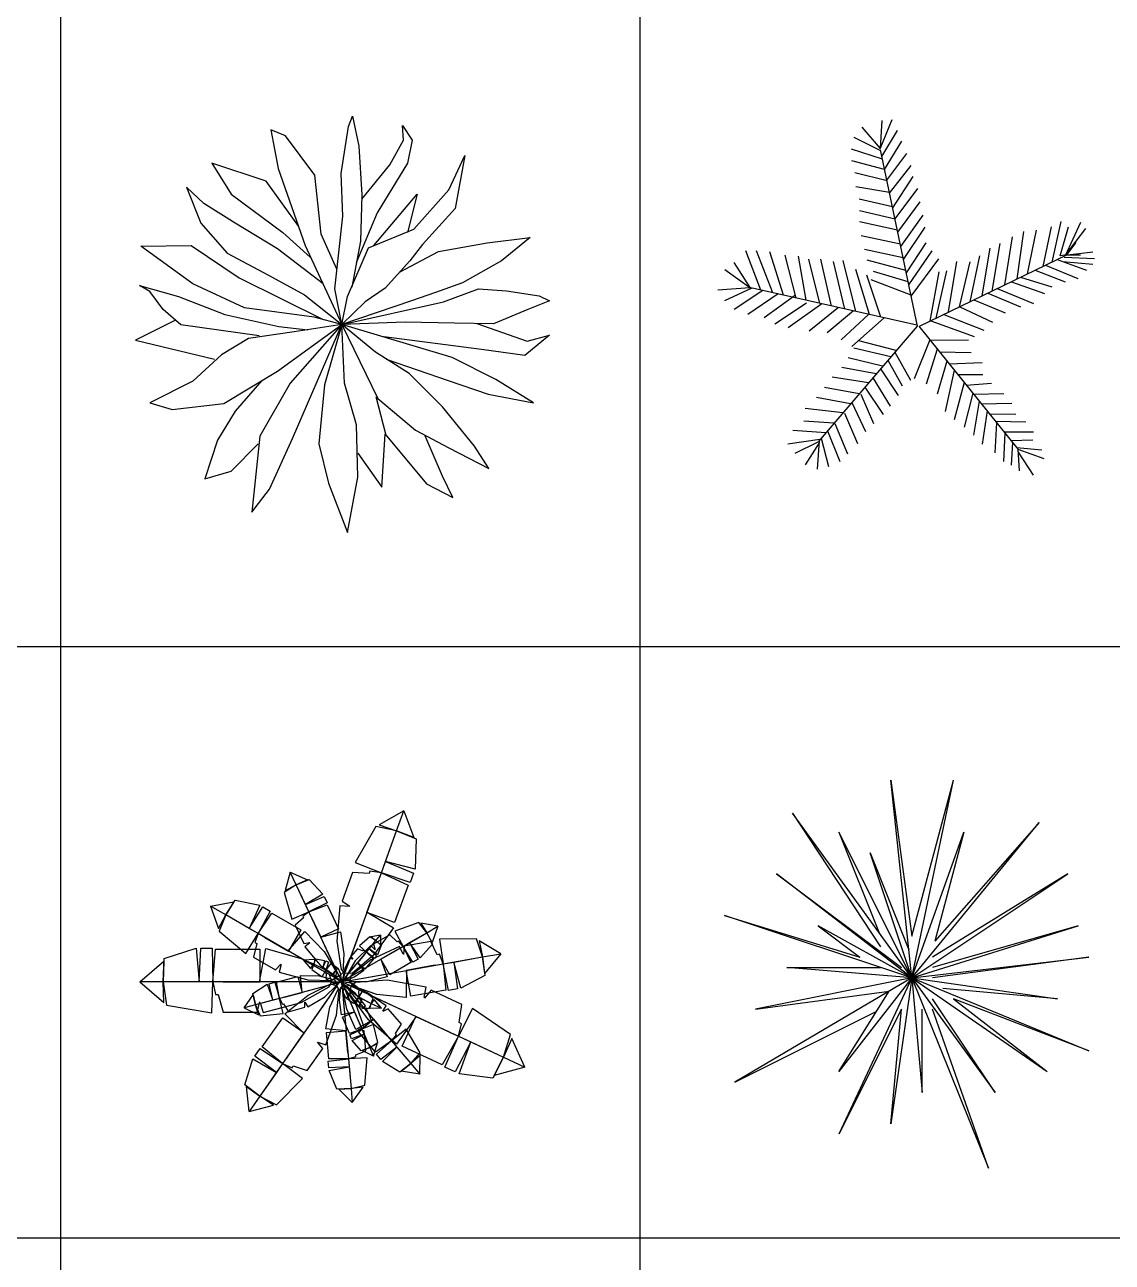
# Model space of a CAD drawing. Header units: millimetres. Extents: x -4017 to 59953, y -688 to 66564.
# Drawn here: x 5757 to 9729, y 21034 to 25553 of the extents above; entities that cross this region are included whole.
import ezdxf

# ---------------------------------------------------------------- set-up
doc = ezdxf.new("R2010")
doc.units = ezdxf.units.MM
doc.layers.add('www.cad-blocks.net', color=7, linetype='Continuous')

# ---------------------------------------------------------------- blocks, each defined once
blk = doc.blocks.new('A$C516926BB')
for p, q in [((8.3458, 38.5194), (8.3458, 0)), ((10.4622, 38.5194), (10.4622, 0)), ((0, 13.9072), (62.4121, 13.9072)), ((0, 11.7477), (60.3118, 11.7477))]:
    blk.add_line(p, q)
blk = doc.blocks.new('A$C56312F55')
at = {"linetype": 'Continuous'}
for p, q in [((0.7781, 1.4832), (0.7927, 1.5206)), ((0.7927, 1.5206), (0.816, 1.4114)), ((0.5479, 1.4488), (0.4954, 1.4706)), ((0.4954, 1.4706), (0.5216, 1.3302)), ((0.6557, 1.3051), (0.5479, 1.4488)), ((0.7519, 1.3114), (0.7781, 1.4832)), ((0.9792, 1.4332), (0.9763, 1.4862)), ((0.9763, 1.4862), (1.0112, 1.4332)), ((0.816, 1.4114), (0.8276, 1.2333)), ((0.9296, 1.3426), (0.9792, 1.4332)), ((1.0112, 1.4332), (0.9938, 1.3489)), ((1.1453, 1.252), (1.2036, 1.377)), ((1.2036, 1.377), (1.1686, 1.1834)), ((0.4779, 1.2833), (0.2798, 1.3489)), ((0.2798, 1.3489), (0.3497, 1.2365)), ((0.5216, 1.3302), (0.6207, 1.0491)), ((0.7577, 1.1553), (0.7519, 1.3114)), ((0.8271, 1.2179), (0.9296, 1.3426)), ((0.9938, 1.3489), (0.883, 1.1678)), ((0.5966, 1.1175), (0.4779, 1.2833)), ((0.679, 1.0897), (0.6557, 1.3051)), ((0.2506, 1.2021), (0.1865, 1.2614)), ((0.1865, 1.2614), (0.239, 1.1303)), ((0.3497, 1.2365), (0.5391, 1.096)), ((0.8276, 1.2333), (0.8218, 1.0647)), ((0.8714, 1.0491), (1.0287, 1.2365)), ((1.0287, 1.2365), (0.9938, 1.096)), ((1.0171, 1.1084), (1.1453, 1.252)), ((0.3643, 1.1303), (0.2506, 1.2021)), ((1.1686, 1.1834), (1.0491, 1.0522)), ((0.239, 1.1303), (0.3351, 1.021)), ((0.5187, 1.0366), (0.3643, 1.1303)), ((0.7286, 0.8899), (0.7577, 1.1553)), ((0.883, 1.1678), (0.8061, 0.9847)), ((0.5391, 1.096), (0.6382, 1.0054)), ((0.7364, 0.9616), (0.679, 1.0897)), ((0.851, 1.0398), (1.0171, 1.1084)), ((0.0204, 1.046), (0.204, 1.0491)), ((0.2098, 0.9086), (0.0204, 1.046)), ((0.204, 1.0491), (0.3788, 0.9305)), ((0.6207, 1.0491), (0.7545, 0.7603)), ((0.7752, 0.8618), (0.851, 1.0398)), ((0.8218, 1.0647), (0.7901, 0.8967)), ((1.0491, 1.0522), (1.0025, 0.9929)), ((1.1074, 1.0272), (1.2852, 1.0585)), ((1.2852, 1.0585), (1.4426, 1.0772)), ((1.4426, 1.0772), (1.3376, 0.9929)), ((0.3351, 1.021), (0.4867, 0.9398)), ((0.6861, 0.908), (0.5187, 1.0366)), ((0.9648, 0.9512), (1.1074, 1.0272)), ((1.0025, 0.9929), (0.9122, 0.893)), ((1.3376, 0.9929), (1.1948, 0.9117)), ((0.3992, 0.8212), (0.2098, 0.9086)), ((0.3788, 0.9305), (0.6861, 0.7781)), ((0.4867, 0.9398), (0.6178, 0.868)), ((1.1948, 0.9117), (1.0958, 0.8774)), ((0.0146, 0.9023), (0.1574, 0.8618)), ((0.0524, 0.8805), (0.0146, 0.9023)), ((0.102, 0.8149), (0.0524, 0.8805)), ((0.1574, 0.8618), (0.3264, 0.7962)), ((0.6178, 0.868), (0.7545, 0.7603)), ((0.7545, 0.7603), (0.7286, 0.8899)), ((0.7545, 0.7603), (0.7752, 0.8618)), ((0.9122, 0.893), (0.8393, 0.8431)), ((1.0958, 0.8774), (1.0083, 0.8461)), ((1.1249, 0.8431), (1.2531, 0.8899)), ((1.2531, 0.8899), (1.3551, 0.8836)), ((1.3551, 0.8836), (1.4746, 0.8649)), ((1.4746, 0.8649), (1.5125, 0.8461)), ((0.1661, 0.7587), (0.102, 0.8149)), ((0.6528, 0.7868), (0.3992, 0.8212)), ((1.0083, 0.8461), (0.7545, 0.7603)), ((0.7545, 0.7603), (1.1249, 0.8431)), ((0.8393, 0.8431), (0.7545, 0.7603)), ((1.4338, 0.8149), (1.3085, 0.7619)), ((1.5125, 0.8461), (1.4338, 0.8149)), ((0.1468, 0.7756), (0, 0.7025)), ((0.3264, 0.7962), (0.5246, 0.7525)), ((0.7545, 0.7603), (0.6528, 0.7868)), ((0.4517, 0.7181), (0.1661, 0.7587)), ((0.5799, 0.7338), (0.4138, 0.7088)), ((0.5187, 0.5901), (0.7545, 0.7603)), ((0.5246, 0.7525), (0.6302, 0.7406)), ((0.7545, 0.7603), (0.5654, 0.5464)), ((0.5741, 0.3434), (0.7545, 0.7603)), ((0.7545, 0.7603), (0.5799, 0.7338)), ((0.7545, 0.7603), (0.6907, 0.5401)), ((0.985, 0.7681), (0.7545, 0.7603)), ((0.7545, 0.7603), (0.8859, 0.4902)), ((0.8772, 0.6588), (0.7545, 0.7603)), ((1.157, 0.6401), (0.7545, 0.7603)), ((0.7635, 0.5464), (0.7545, 0.7603)), ((1.1657, 0.7649), (0.985, 0.7681)), ((1.3085, 0.7619), (1.1657, 0.7649)), ((1.2474, 0.7632), (1.4309, 0.6994)), ((0, 0.7025), (0.2885, 0.6338)), ((0.4138, 0.7088), (0.3147, 0.6494)), ((1.2648, 0.6682), (0.9075, 0.7146)), ((1.5125, 0.7212), (1.4222, 0.6463)), ((1.4309, 0.6994), (1.5125, 0.7212)), ((0.3147, 0.6494), (0.2098, 0.5527)), ((0.9996, 0.5808), (0.8772, 0.6588)), ((0.9163, 0.6339), (1.1424, 0.5558)), ((1.3172, 0.5589), (1.157, 0.6401)), ((1.4222, 0.6463), (1.2648, 0.6682)), ((0.3235, 0.4715), (0.5187, 0.5901)), ((0.2098, 0.5527), (0.0524, 0.4746)), ((0.4617, 0.5555), (0.3643, 0.4434)), ((0.5654, 0.5464), (0.4546, 0.3528)), ((0.8072, 0.3934), (0.7635, 0.5464)), ((1.122, 0.4589), (0.9996, 0.5808)), ((1.1424, 0.5558), (1.2881, 0.5058)), ((1.4542, 0.4746), (1.3172, 0.5589)), ((0.6907, 0.5401), (0.6703, 0.3247)), ((1.2881, 0.5058), (1.4542, 0.4746)), ((0.0524, 0.4746), (0.134, 0.4496)), ((0.134, 0.4496), (0.3235, 0.4715)), ((0.9151, 0.359), (0.8801, 0.4964)), ((0.8859, 0.4902), (1.0229, 0.3747)), ((1.2386, 0.3153), (1.122, 0.4589)), ((0.3643, 0.4434), (0.3002, 0.3372)), ((0.8131, 0.203), (0.8072, 0.3934)), ((1.0229, 0.3747), (1.1453, 0.3091)), ((0.3002, 0.3372), (0.2535, 0.1967)), ((0.3497, 0.2248), (0.4488, 0.3247)), ((0.4546, 0.3528), (0.4255, 0.0749)), ((0.4896, 0.1592), (0.5741, 0.3434)), ((0.6703, 0.3247), (0.7052, 0.1811)), ((0.9005, 0.1655), (0.9122, 0.359)), ((0.9122, 0.359), (1.0637, 0.1779)), ((1.122, 0.206), (1.0579, 0.356)), ((0.8131, 0.2904), (0.9005, 0.1655)), ((1.1453, 0.3091), (1.291, 0.2341)), ((1.291, 0.2341), (1.2386, 0.3153)), ((0.2535, 0.1967), (0.3497, 0.2248)), ((0.7052, 0.1811), (0.7752, 0)), ((0.7752, 0), (0.8131, 0.203)), ((1.1599, 0.128), (1.122, 0.206)), ((0.4255, 0.0749), (0.4896, 0.1592)), ((1.0637, 0.1779), (1.1599, 0.128))]:
    blk.add_line(p, q, dxfattribs=at)
blk = doc.blocks.new('A$C5A6D40E5')
for p, q in [((0.5933, 1.1928), (0.5263, 1.2711)), ((0.5927, 1.1912), (0.6363, 1.2994)), ((0.5937, 1.1938), (0.5991, 1.2947)), ((0.5942, 1.1843), (0.497, 1.2335)), ((0.5986, 1.1632), (0.6557, 1.2586)), ((0.6086, 1.1157), (0.6713, 1.2202)), ((0.6006, 1.1539), (0.4876, 1.1909)), ((0.729, 0.5446), (0.5934, 1.188)), ((0.6167, 1.0775), (0.6898, 1.1753)), ((0.6085, 1.1165), (0.4891, 1.1478)), ((0.6268, 1.0293), (0.706, 1.1303)), ((0.6174, 1.0743), (0.4999, 1.104)), ((0.638, 0.9766), (0.7128, 1.091)), ((0.6261, 1.0326), (0.503, 1.0534)), ((0.6466, 0.9357), (0.7302, 1.0466)), ((0.6372, 0.9802), (0.5155, 1.0079)), ((0.6568, 0.8872), (0.7384, 0.9987)), ((0.6466, 0.9354), (0.5163, 0.9659)), ((0.6678, 0.8352), (0.7489, 0.9494)), ((0.6551, 0.8953), (0.5172, 0.9248)), ((0.6778, 0.7876), (0.7563, 0.9062)), ((1.1876, 0.7624), (1.2175, 0.9065)), ((1.2208, 0.7784), (1.2533, 0.9263)), ((1.2496, 0.8007), (1.2806, 0.9068)), ((1.2692, 0.8019), (1.3247, 0.9234)), ((0.666, 0.8438), (0.5223, 0.8737)), ((1.0481, 0.695), (1.0751, 0.871)), ((1.0925, 0.7165), (1.1171, 0.8899)), ((1.1306, 0.7348), (1.1629, 0.8944)), ((1.2724, 0.8087), (1.344, 0.9009)), ((0.1567, 0.6759), (0.1018, 0.8193)), ((0.2006, 0.666), (0.1407, 0.8187)), ((0.2395, 0.6572), (0.1888, 0.8157)), ((0.6764, 0.794), (0.5348, 0.8237)), ((0.6882, 0.7385), (0.7606, 0.8483)), ((0.6972, 0.6953), (0.7828, 0.8196)), ((0.9649, 0.6547), (0.9935, 0.829)), ((1.0017, 0.6726), (1.0307, 0.8459)), ((1.2741, 0.8042), (1.3085, 0.8497)), ((1.2761, 0.8042), (1.3685, 0.8157)), ((0.1174, 0.6848), (0.0591, 0.7764)), ((0.2853, 0.6469), (0.2448, 0.8039)), ((0.3217, 0.6387), (0.2937, 0.7995)), ((0.3724, 0.6272), (0.3312, 0.7885)), ((0.4142, 0.6178), (0.3759, 0.7885)), ((0.4635, 0.6067), (0.4214, 0.7808)), ((0.5035, 0.5976), (0.4569, 0.7841)), ((0.6863, 0.7471), (0.5448, 0.7847)), ((0.706, 0.6539), (0.8064, 0.7897)), ((0.7364, 0.5443), (1.2741, 0.8042)), ((0.8413, 0.5969), (0.8729, 0.78)), ((0.8816, 0.6145), (0.9215, 0.7791)), ((0.921, 0.6335), (0.9562, 0.8009)), ((1.2392, 0.7874), (1.3455, 0.7483)), ((1.2741, 0.8042), (1.2496, 0.8007)), ((1.2593, 0.78), (1.3688, 0.7702)), ((1.2644, 0.7965), (1.375, 0.7909)), ((1.2741, 0.8042), (1.3244, 0.8042)), ((0.1199, 0.682), (0.025, 0.7498)), ((0.553, 0.5865), (0.5038, 0.7516)), ((0.5943, 0.5772), (0.5431, 0.7303)), ((0.6949, 0.7064), (0.5681, 0.7442)), ((0.7744, 0.5627), (0.8081, 0.7421)), ((0.7965, 0.5734), (0.8356, 0.7457)), ((1.1585, 0.7483), (1.2676, 0.7066)), ((1.1962, 0.7666), (1.3145, 0.7179)), ((0.1164, 0.6845), (0, 0.6759)), ((0.123, 0.6835), (0.0236, 0.6363)), ((0.7268, 0.5473), (0.12, 0.6842)), ((0.7053, 0.6572), (0.5596, 0.7128)), ((1.0198, 0.6813), (1.1521, 0.6274)), ((1.0719, 0.7065), (1.1922, 0.6638)), ((1.1052, 0.7226), (1.2192, 0.688)), ((0.1633, 0.6744), (0.0594, 0.6046)), ((0.2196, 0.6617), (0.1092, 0.5866)), ((0.2827, 0.657), (0.1683, 0.5748)), ((0.934, 0.6398), (1.0489, 0.5928)), ((0.9851, 0.6645), (1.1046, 0.6144)), ((0.3234, 0.6287), (0.2081, 0.5517)), ((0.3793, 0.6257), (0.2562, 0.5381)), ((0.4397, 0.612), (0.3332, 0.5254)), ((0.4945, 0.5997), (0.3992, 0.5195)), ((0.8827, 0.615), (1.0026, 0.5588)), ((0.727, 0.5446), (0.3659, 0.1224)), ((0.5498, 0.5872), (0.4495, 0.4938)), ((0.6071, 0.5743), (0.4885, 0.4704)), ((0.7333, 0.5443), (1.0961, 0.0937)), ((0.7776, 0.5642), (0.936, 0.5068)), ((0.8243, 0.5868), (0.9704, 0.5292)), ((0.6311, 0.4325), (0.4956, 0.4633)), ((0.6505, 0.4551), (0.5141, 0.4911)), ((0.7735, 0.4944), (0.7168, 0.3515)), ((0.8009, 0.4603), (0.76, 0.332)), ((0.775, 0.4925), (0.915, 0.4943)), ((0.6014, 0.3977), (0.4757, 0.4284)), ((0.6203, 0.4198), (0.6724, 0.3258)), ((0.6454, 0.4491), (0.7029, 0.3471)), ((0.8361, 0.4166), (0.801, 0.2963)), ((0.809, 0.4503), (0.9244, 0.4476)), ((0.8444, 0.4063), (0.9653, 0.4116)), ((0.578, 0.3703), (0.4527, 0.3932)), ((0.5929, 0.3878), (0.6582, 0.2912)), ((0.8626, 0.3837), (0.8302, 0.233)), ((0.876, 0.3671), (0.967, 0.3672)), ((0.5153, 0.2971), (0.3887, 0.3205)), ((0.5496, 0.3371), (0.4174, 0.358)), ((0.5361, 0.3214), (0.6034, 0.2217)), ((0.5654, 0.3557), (0.6284, 0.2522)), ((0.8991, 0.3383), (0.8629, 0.2016)), ((0.9065, 0.3292), (0.9986, 0.3362)), ((0.4836, 0.26), (0.3594, 0.2832)), ((0.5216, 0.2959), (0.5681, 0.1883)), ((0.9308, 0.299), (0.8991, 0.1756)), ((0.9334, 0.2958), (1.0444, 0.2977)), ((0.4555, 0.2271), (0.3185, 0.2439)), ((0.4622, 0.2263), (0.509, 0.1156)), ((0.4887, 0.266), (0.5382, 0.1597)), ((0.954, 0.2703), (0.9335, 0.1464)), ((0.9616, 0.2607), (1.0734, 0.2631)), ((0.9825, 0.2348), (0.9653, 0.1138)), ((0.4233, 0.1895), (0.3136, 0.1972)), ((0.4268, 0.1893), (0.4726, 0.0781)), ((0.9914, 0.2238), (1.0873, 0.2229)), ((1.0174, 0.1914), (1.0105, 0.0819)), ((1.0126, 0.1975), (1.124, 0.1943)), ((0.3934, 0.1546), (0.2735, 0.1626)), ((0.3997, 0.1619), (0.4455, 0.0497)), ((1.0481, 0.1533), (1.0429, 0.05)), ((1.0445, 0.1578), (1.1521, 0.1582)), ((0.3724, 0.1299), (0.2556, 0.1138)), ((0.3648, 0.121), (0.2812, 0.0792)), ((0.369, 0.1185), (0.3179, 0.0375)), ((0.3695, 0.1265), (0.3628, 0.0225)), ((0.3765, 0.1348), (0.4032, 0.0319)), ((1.0698, 0.1264), (1.1498, 0.1289)), ((1.0758, 0.1189), (1.0708, 0.0361)), ((1.0903, 0.101), (1.1831, 0.0925)), ((1.0947, 0.0954), (1.1902, 0.0612)), ((1.0952, 0.0948), (1.1001, 0.0154)), ((1.0959, 0.0843), (1.1515, 0))]:
    blk.add_line(p, q)
blk = doc.blocks.new('A$C02403814')
for p, q in [((0.7492, 0.5056, -0.3197), (0.7377, 0.4739, -0.3197)), ((0.7001, 0.4739, -0.4715), (0.7377, 0.4739, -0.4715)), ((0.7133, 0.488, -0.3969), (0.7377, 0.4739, -0.3969)), ((0.7133, 0.488, -0.0921), (0.7377, 0.4739, -0.0921)), ((0.7195, 0.469, 0.0205), (0.7377, 0.4739, 0.0205)), ((0.7205, 0.4588, -0.2419), (0.7377, 0.4834, -0.2419)), ((0.7281, 0.4943, -0.0074), (0.7377, 0.4739, -0.0074)), ((0.7555, 0.4842, -0.0458), (0.7377, 0.4739, -0.0458)), ((0.7449, 0.4825, 0.0573), (0.7377, 0.4739, 0.0573)), ((0.7672, 0.4791, -0.1394), (0.7377, 0.4739, -0.1394)), ((0.7717, 0.458, -0.3953), (0.7377, 0.4739, -0.3953)), ((0.7522, 0.4567, -0.3217), (0.7377, 0.4739, -0.3217)), ((0.7436, 0.4601, -0.1706), (0.7377, 0.4739, -0.1706)), ((0.7396, 0.4515, -0.0455), (0.7377, 0.4739, -0.0455))]:
    blk.add_line(p, q)
at = {"extrusion": (0.721942, -0.193444, 0.664364)}
blk.add_line((0.7335, 0.4771, 0.0633), (0.7389, 0.4736, 0.0564), dxfattribs=at)
at = {"extrusion": (-0.657265, 0.176114, 0.732793)}
blk.add_line((0.7417, 0.4651, 0.0627), (0.7359, 0.4692, 0.0565), dxfattribs=at)
for points in [[(0.9647, 1.0978, -0.5061), (0.8743, 1.0467, -0.3932), (0.9384, 1.0253, -0.3724), (0.9647, 1.0978, -0.5061)], [(0.9647, 1.0978, -0.5061), (1.0012, 1.0005, -0.3932), (0.9384, 1.0253, -0.3724), (0.9647, 1.0978, -0.5061)], [(0.9384, 1.0253, -0.3724), (0.8624, 1.0414, -0.374), (0.7872, 0.9096, -0.2902), (0.8825, 0.8718, -0.2781)], [(0.9384, 1.0253, -0.3724), (1.0094, 0.9958, -0.3782), (1.0055, 0.8851, -0.3208), (0.8977, 0.9136, -0.3038)], [(0.8977, 0.9136, -0.3038), (1.0004, 0.8711, -0.3123), (0.9877, 0.8362, -0.2908), (0.8825, 0.8718, -0.2781)], [(0.5496, 0.8745, -0.1316), (0.5312, 0.8078, -0.0564), (0.5715, 0.828, -0.0425), (0.5496, 0.8745, -0.1316)], [(0.5496, 0.8745, -0.1316), (0.6127, 0.8461, -0.0564), (0.5715, 0.828, -0.0425), (0.5496, 0.8745, -0.1316)], [(0.8825, 0.8718, -0.2781), (0.9807, 0.8269, -0.2493), (0.9309, 0.69, -0.2493), (0.8297, 0.7268, -0.2781)], [(0.5715, 0.828, -0.0425), (0.5281, 0.7997, -0.0435), (0.555, 0.7022, 0.0123), (0.6177, 0.7294, 0.0204)], [(0.5715, 0.828, -0.0425), (0.6188, 0.8477, -0.0464), (0.6693, 0.7938, -0.0081), (0.6051, 0.7563, 0.0032)], [(0.3142, 0.7184, -0.4408), (0.3487, 0.7724, -0.4457), (0.439, 0.7532, -0.3978), (0.3999, 0.6689, -0.3837)], [(0.3142, 0.7184, -0.136), (0.3487, 0.7724, -0.1409), (0.439, 0.7532, -0.093), (0.3999, 0.6689, -0.0789)], [(0.6051, 0.7563, 0.0032), (0.6735, 0.7848, -0.0024), (0.684, 0.7624, 0.0119), (0.6177, 0.7294, 0.0204)], [(0.2585, 0.7505, -0.2474), (0.3436, 0.7664, -0.1534), (0.3142, 0.7184, -0.136), (0.2585, 0.7505, -0.2474)], [(0.2585, 0.7505, -0.5522), (0.3436, 0.7664, -0.4582), (0.3142, 0.7184, -0.4408), (0.2585, 0.7505, -0.5522)], [(0.2585, 0.7505, -0.2474), (0.2873, 0.6689, -0.1534), (0.3142, 0.7184, -0.136), (0.2585, 0.7505, -0.2474)], [(0.2585, 0.7505, -0.5522), (0.2873, 0.6689, -0.4582), (0.3142, 0.7184, -0.4408), (0.2585, 0.7505, -0.5522)], [(0.3999, 0.6689, -0.3837), (0.4497, 0.747, -0.3907), (0.4765, 0.7315, -0.3728), (0.4321, 0.6503, -0.3623)], [(0.3999, 0.6689, -0.0789), (0.4497, 0.747, -0.0859), (0.4765, 0.7315, -0.068), (0.4321, 0.6503, -0.0575)], [(0.4321, 0.6503, -0.3623), (0.4831, 0.7244, -0.3382), (0.5883, 0.6637, -0.3382), (0.5435, 0.586, -0.3623)], [(0.4321, 0.6503, -0.0575), (0.4831, 0.7244, -0.0334), (0.5883, 0.6637, -0.0334), (0.5435, 0.586, -0.0575)], [(0.6177, 0.7294, 0.0204), (0.6851, 0.7547, 0.0396), (0.7264, 0.6668, 0.0396), (0.6614, 0.6363, 0.0204)], [(0.3142, 0.7184, -0.4408), (0.29, 0.6584, -0.4421), (0.3873, 0.5776, -0.3723), (0.4321, 0.6503, -0.3623)], [(0.3142, 0.7184, -0.136), (0.29, 0.6584, -0.1373), (0.3873, 0.5776, -0.0675), (0.4321, 0.6503, -0.0575)], [(1.0482, 0.6532, -0.078), (1.019, 0.6906, -0.079), (0.932, 0.6584, -0.0278), (0.9618, 0.6033, -0.0204)], [(1.089, 0.6767, -0.1597), (1.0266, 0.6884, -0.0907), (1.0482, 0.6532, -0.078), (1.089, 0.6767, -0.1597)], [(0.8629, 0.6241, 0.0397), (0.8409, 0.6378, 0.0392), (0.8024, 0.6049, 0.0672), (0.828, 0.5823, 0.0712)], [(0.8793, 0.6439, -0.0048), (0.8452, 0.6381, 0.0328), (0.8629, 0.6241, 0.0397), (0.8793, 0.6439, -0.0048)], [(0.8793, 0.6439, -0.0048), (0.8798, 0.6093, 0.0328), (0.8629, 0.6241, 0.0397), (0.8793, 0.6439, -0.0048)], [(1.0482, 0.6532, -0.078), (1.0699, 0.6115, -0.0816), (1.0245, 0.5612, -0.0465), (0.9853, 0.6169, -0.0361)], [(1.089, 0.6767, -0.1597), (1.0679, 0.6169, -0.0907), (1.0482, 0.6532, -0.078), (1.089, 0.6767, -0.1597)], [(0.0857, 0.4739, -0.53), (0.0895, 0.5593, -0.5365), (0.2066, 0.5972, -0.4727), (0.2177, 0.4739, -0.4538)], [(0.2177, 0.4739, -0.4538), (0.2231, 0.5972, -0.4632), (0.2643, 0.5972, -0.4394), (0.2672, 0.4739, -0.4252)], [(0.2672, 0.4739, -0.4252), (0.2767, 0.5935, -0.3932), (0.4387, 0.5935, -0.3932), (0.4387, 0.4739, -0.4252)], [(0.8375, 0.5937, 0.0626), (0.8649, 0.5688, 0.0598), (0.857, 0.5593, 0.0669), (0.828, 0.5823, 0.0712)], [(0.8629, 0.6241, 0.0397), (0.8818, 0.6069, 0.0378), (0.8681, 0.5726, 0.0569), (0.8375, 0.5937, 0.0626)], [(0.9618, 0.6033, -0.0204), (0.9901, 0.5437, -0.0028), (0.913, 0.4991, -0.0028), (0.8801, 0.5561, -0.0204)], [(0.9853, 0.6169, -0.0361), (1.0167, 0.5566, -0.0412), (0.997, 0.5453, -0.0282), (0.9618, 0.6033, -0.0204)], [(1.2513, 0.5645, -0.1863), (1.23, 0.6301, -0.1876), (1.0951, 0.6294, -0.1131), (1.1083, 0.5392, -0.1024)], [(1.3188, 0.5764, -0.305), (1.2394, 0.6233, -0.2047), (1.2513, 0.5645, -0.1863), (1.3188, 0.5764, -0.305)], [(0, 0.4739, -0.6785), (0.0877, 0.5489, -0.5531), (0.0857, 0.4739, -0.53), (0, 0.4739, -0.6785)], [(0.5966, 0.5539, 0.1565), (0.6391, 0.5565, 0.1582), (0.6356, 0.5386, 0.1655), (0.5966, 0.5539, 0.1565)], [(0.5966, 0.5539, 0.1565), (0.6243, 0.5225, 0.1644), (0.6356, 0.5386, 0.1655), (0.5966, 0.5539, 0.1565)], [(0.6356, 0.5386, 0.1655), (0.6434, 0.5578, 0.1602), (0.6753, 0.5521, 0.1479), (0.6681, 0.5223, 0.1541)], [(0.6681, 0.5223, 0.1541), (0.6794, 0.5501, 0.1465), (0.6895, 0.545, 0.1429), (0.6803, 0.5162, 0.1498)], [(0.828, 0.5823, 0.0712), (0.8538, 0.5571, 0.0808), (0.8227, 0.5198, 0.0808), (0.7951, 0.5428, 0.0712)], [(1.1473, 0.5461, -0.1253), (1.1602, 0.4482, -0.1328), (1.1277, 0.4425, -0.1137), (1.1083, 0.5392, -0.1024)], [(1.2513, 0.5645, -0.1863), (1.2602, 0.4967, -0.1914), (1.1732, 0.4505, -0.1404), (1.1473, 0.5461, -0.1253)], [(1.3188, 0.5764, -0.305), (1.2602, 0.5051, -0.2047), (1.2513, 0.5645, -0.1863), (1.3188, 0.5764, -0.305)], [(0.6356, 0.5386, 0.1655), (0.6286, 0.5182, 0.1666), (0.6662, 0.4914, 0.1529), (0.6803, 0.5162, 0.1498)], [(0.6803, 0.5162, 0.1498), (0.6993, 0.5408, 0.1485), (0.7223, 0.5253, 0.119), (0.7047, 0.4998, 0.1186)], [(1.1083, 0.5392, -0.1024), (1.1174, 0.4437, -0.0768), (0.9899, 0.4212, -0.0768), (0.9733, 0.5154, -0.1024)], [(0, 0.4739, -0.6785), (0.0877, 0.3988, -0.5531), (0.0857, 0.4739, -0.53), (0, 0.4739, -0.6785)], [(0.0857, 0.4739, -0.53), (0.0977, 0.3885, -0.5317), (0.2639, 0.36, -0.4386), (0.2672, 0.4739, -0.4252)], [(0.4228, 0.3895, -0.0087), (0.4136, 0.4312, -0.012), (0.4652, 0.4647, 0.0199), (0.4865, 0.4066, 0.0294)], [(0.4865, 0.4066, 0.0294), (0.4732, 0.4669, 0.0247), (0.4931, 0.4722, 0.0366), (0.5105, 0.413, 0.0436)], [(0.5105, 0.413, 0.0436), (0.4996, 0.472, 0.0597), (0.5778, 0.493, 0.0597), (0.5933, 0.4352, 0.0436)], [(0.3814, 0.3784, -0.083), (0.414, 0.426, -0.0203), (0.4228, 0.3895, -0.0087), (0.3814, 0.3784, -0.083)], [(0.4228, 0.3895, -0.0087), (0.4396, 0.3498, -0.0096), (0.5236, 0.3576, 0.0369), (0.5105, 0.413, 0.0436)], [(0.8001, 0.4188, 0.142), (0.7802, 0.3951, 0.1408), (0.7555, 0.4131, 0.1143), (0.774, 0.4379, 0.1139)], [(0.8124, 0.4121, 0.1449), (0.7995, 0.3852, 0.1366), (0.7893, 0.3908, 0.1342), (0.8001, 0.4188, 0.142)], [(0.845, 0.394, 0.1525), (0.8529, 0.414, 0.1542), (0.8154, 0.4429, 0.1454), (0.8001, 0.4188, 0.142)], [(0.845, 0.394, 0.1525), (0.8361, 0.3754, 0.1468), (0.8035, 0.3829, 0.1375), (0.8124, 0.4121, 0.1449)], [(0.8825, 0.3779, 0.1393), (0.8568, 0.4097, 0.1514), (0.845, 0.394, 0.1525), (0.8825, 0.3779, 0.1393)], [(0.3814, 0.3784, -0.083), (0.4335, 0.3535, -0.0203), (0.4228, 0.3895, -0.0087), (0.3814, 0.3784, -0.083)], [(0.8118, 0.3009, -0.1521), (0.7663, 0.2856, -0.1393), (0.7408, 0.3451, -0.1393), (0.7848, 0.3639, -0.1521)], [(0.8825, 0.3779, 0.1393), (0.8403, 0.3767, 0.1445), (0.845, 0.394, 0.1525), (0.8825, 0.3779, 0.1393)], [(1.3285, 0.1984, -0.4538), (1.3538, 0.2808, -0.4555), (1.2151, 0.3769, -0.3624), (1.1641, 0.2751, -0.349)], [(0.5218, 0.1751, -0.205), (0.4478, 0.2362, -0.1793), (0.5221, 0.3423, -0.1793), (0.6005, 0.2875, -0.205)], [(0.92, 0.2584, -0.294), (0.8615, 0.2164, -0.2747), (0.7988, 0.2906, -0.2747), (0.8536, 0.3369, -0.294)], [(0.8404, 0.2342, -0.1941), (0.8699, 0.2521, -0.1947), (0.8542, 0.3177, -0.1575), (0.8118, 0.3009, -0.1521)], [(1.1641, 0.2751, -0.349), (1.1049, 0.1707, -0.317), (0.9581, 0.2391, -0.317), (1.0087, 0.3475, -0.349)], [(0.7623, 0.1927, -0.0177), (0.6903, 0.1921, 0.0015), (0.6818, 0.2889, 0.0015), (0.7533, 0.2952, -0.0177)], [(0.8196, 0.2827, -0.1636), (0.7734, 0.2653, -0.1673), (0.7669, 0.2804, -0.1578), (0.8118, 0.3009, -0.1521)], [(0.8404, 0.2342, -0.1941), (0.8084, 0.2221, -0.1966), (0.776, 0.2592, -0.1711), (0.8196, 0.2827, -0.1636)], [(0.9903, 0.1753, -0.3568), (1.0248, 0.2139, -0.3579), (0.9734, 0.301, -0.302), (0.92, 0.2584, -0.294)], [(1.2089, 0.2541, -0.3776), (1.1519, 0.1446, -0.387), (1.1145, 0.1621, -0.3632), (1.1641, 0.2751, -0.349)], [(0.4991, 0.1427, -0.2278), (0.4207, 0.2028, -0.2353), (0.4396, 0.2298, -0.2162), (0.5218, 0.1751, -0.205)], [(0.8539, 0.2027, -0.2534), (0.8125, 0.2231, -0.2033), (0.8404, 0.2342, -0.1941), (0.8539, 0.2027, -0.2534)], [(0.8539, 0.2027, -0.2534), (0.8677, 0.2467, -0.2033), (0.8404, 0.2342, -0.1941), (0.8539, 0.2027, -0.2534)], [(0.9392, 0.2357, -0.3111), (0.8806, 0.1904, -0.3167), (0.8646, 0.2093, -0.3024), (0.92, 0.2584, -0.294)], [(0.9903, 0.1753, -0.3568), (0.9498, 0.1439, -0.3607), (0.887, 0.1828, -0.3224), (0.9392, 0.2357, -0.3111)], [(1.3285, 0.1984, -0.4538), (1.2891, 0.1225, -0.4603), (1.1668, 0.1377, -0.3965), (1.2089, 0.2541, -0.3776)], [(1.4062, 0.1621, -0.6023), (1.3585, 0.2672, -0.4769), (1.3285, 0.1984, -0.4538), (1.4062, 0.1621, -0.6023)], [(0.4385, 0.0562, -0.2888), (0.3843, 0.0978, -0.294), (0.4131, 0.192, -0.2429), (0.4991, 0.1427, -0.2278)], [(0.7649, 0.1631, -0.0349), (0.6908, 0.1599, -0.0405), (0.6887, 0.1845, -0.0262), (0.7623, 0.1927, -0.0177)], [(0.7718, 0.0842, -0.0806), (0.8222, 0.0958, -0.0816), (0.8305, 0.1967, -0.0258), (0.7623, 0.1927, -0.0177)], [(1.0236, 0.136, -0.4459), (1.024, 0.2052, -0.3707), (0.9903, 0.1753, -0.3568), (1.0236, 0.136, -0.4459)], [(1.4062, 0.1621, -0.6023), (1.2951, 0.1312, -0.4769), (1.3285, 0.1984, -0.4538), (1.4062, 0.1621, -0.6023)], [(0.4385, 0.0562, -0.2888), (0.5, 0.0248, -0.2901), (0.5949, 0.1207, -0.2157), (0.5218, 0.1751, -0.205)], [(0.7718, 0.0842, -0.0806), (0.7205, 0.082, -0.0845), (0.6917, 0.15, -0.0462), (0.7649, 0.1631, -0.0349)], [(1.0236, 0.136, -0.4459), (0.9552, 0.1471, -0.3707), (0.9903, 0.1753, -0.3568), (1.0236, 0.136, -0.4459)], [(0.3992, 0, -0.4076), (0.3902, 0.0919, -0.3073), (0.4385, 0.0562, -0.2888), (0.3992, 0, -0.4076)], [(0.3992, 0, -0.4076), (0.4886, 0.023, -0.3073), (0.4385, 0.0562, -0.2888), (0.3992, 0, -0.4076)], [(0.7762, 0.033, -0.1697), (0.7268, 0.0814, -0.0945), (0.7718, 0.0842, -0.0806), (0.7762, 0.033, -0.1697)], [(0.7762, 0.033, -0.1697), (0.8165, 0.0893, -0.0945), (0.7718, 0.0842, -0.0806), (0.7762, 0.033, -0.1697)]]:
    blk.add_3dface(points)
for points, invisible_edges in [([(0.8708, 0.8396, -0.2781), (0.7774, 0.8735, -0.2515), (0.7393, 0.7688, -0.2515), (0.7675, 0.7494, -0.2604)], 9), ([(0.8766, 0.8557, -0.2781), (0.8377, 0.8698, -0.267), (0.7774, 0.8735, -0.2515), (0.8708, 0.8396, -0.2781)], 5), ([(0.8825, 0.8718, -0.2781), (0.8407, 0.8779, -0.267), (0.8377, 0.8698, -0.267), (0.8766, 0.8557, -0.2781)], 4), ([(0.8708, 0.8396, -0.2781), (0.8297, 0.7268, -0.2781), (0.7675, 0.7494, -0.2604)], 10), ([(0.6177, 0.7294, 0.0204), (0.5952, 0.7125, 0.0277), (0.5976, 0.7073, 0.0277), (0.6226, 0.7191, 0.0204)], 4), ([(0.8301, 0.7277, -0.278), (0.7659, 0.7489, -0.2663), (0.7309, 0.7515, -0.2619), (0.7197, 0.622, -0.2901)], 9), ([(0.8301, 0.7277, -0.278), (0.7197, 0.622, -0.2901), (0.7361, 0.5188, -0.3153), (0.7492, 0.5056, -0.3197)], 1), ([(0.8301, 0.7277, -0.278), (0.9263, 0.6712, -0.262), (0.8545, 0.5726, -0.2887), (0.7839, 0.6008, -0.3019)], 4), ([(0.6226, 0.7191, 0.0204), (0.5976, 0.7073, 0.0277), (0.5675, 0.6806, 0.0381), (0.6274, 0.7087, 0.0204)], 5), ([(0.6274, 0.7087, 0.0204), (0.5675, 0.6806, 0.0381), (0.599, 0.6133, 0.0381), (0.6215, 0.6175, 0.0322)], 9), ([(0.6274, 0.7087, 0.0204), (0.6614, 0.6363, 0.0204), (0.6215, 0.6175, 0.0322)], 10), ([(0.4445, 0.6432, -0.3623), (0.4272, 0.6133, -0.353), (0.4154, 0.5643, -0.3401), (0.4568, 0.636, -0.3623)], 5), ([(0.4445, 0.6432, -0.0575), (0.4272, 0.6133, -0.0482), (0.4154, 0.5643, -0.0353), (0.4568, 0.636, -0.0575)], 5), ([(0.4568, 0.636, -0.3623), (0.4154, 0.5643, -0.3401), (0.4959, 0.5179, -0.3401), (0.5159, 0.5382, -0.3475)], 9), ([(0.4568, 0.636, -0.0575), (0.4154, 0.5643, -0.0353), (0.4959, 0.5179, -0.0353), (0.5159, 0.5382, -0.0427)], 9), ([(0.4321, 0.6503, -0.3623), (0.421, 0.6169, -0.353), (0.4272, 0.6133, -0.353), (0.4445, 0.6432, -0.3623)], 4), ([(0.4321, 0.6503, -0.0575), (0.421, 0.6169, -0.0482), (0.4272, 0.6133, -0.0482), (0.4445, 0.6432, -0.0575)], 4), ([(0.4568, 0.636, -0.3623), (0.5435, 0.586, -0.3623), (0.5159, 0.5382, -0.3475)], 10), ([(0.4568, 0.636, -0.0575), (0.5435, 0.586, -0.0575), (0.5159, 0.5382, -0.0427)], 10), ([(0.5427, 0.5865, -0.3622), (0.603, 0.6572, -0.3488), (0.6735, 0.584, -0.371), (0.6402, 0.5302, -0.382)], 4), ([(0.5427, 0.5865, -0.0574), (0.603, 0.6572, -0.044), (0.6735, 0.584, -0.0662), (0.6402, 0.5302, -0.0772)], 4), ([(0.6611, 0.6369, 0.0204), (0.621, 0.6165, 0.0282), (0.6033, 0.6013, 0.0311), (0.6592, 0.535, 0.0124)], 9), ([(0.6611, 0.6369, 0.0204), (0.6592, 0.535, 0.0124), (0.7157, 0.4943, -0.0044), (0.7281, 0.4943, -0.0074)], 1), ([(0.6611, 0.6369, 0.0204), (0.7331, 0.6558, 0.0311), (0.7459, 0.5755, 0.0133), (0.6994, 0.5554, 0.0045)], 4), ([(0.9436, 0.5928, -0.0204), (0.9133, 0.6454, -0.0041), (0.8543, 0.6113, -0.0041), (0.8599, 0.5912, -0.0095)], 9), ([(0.9527, 0.598, -0.0204), (0.94, 0.6199, -0.0136), (0.9133, 0.6454, -0.0041), (0.9436, 0.5928, -0.0204)], 5), ([(0.4375, 0.4739, -0.4251), (0.46, 0.5958, -0.4073), (0.5902, 0.5583, -0.4369), (0.5876, 0.4739, -0.4516)], 4), ([(0.7839, 0.6008, -0.3019), (0.7756, 0.5042, -0.3138), (0.7492, 0.5056, -0.3197)], 1), ([(0.8207, 0.5735, 0.0712), (0.7953, 0.5947, 0.0801), (0.7715, 0.5662, 0.0801), (0.7781, 0.5569, 0.0771)], 9), ([(0.7839, 0.6008, -0.3019), (0.8545, 0.5726, -0.2887), (0.7756, 0.5042, -0.3138)], 9), ([(0.8806, 0.5564, -0.0203), (0.8589, 0.5915, -0.0132), (0.8436, 0.6065, -0.0105), (0.7874, 0.5503, -0.0277)], 9), ([(0.8244, 0.5779, 0.0712), (0.8138, 0.5868, 0.0749), (0.7953, 0.5947, 0.0801), (0.8207, 0.5735, 0.0712)], 5), ([(0.828, 0.5823, 0.0712), (0.8156, 0.589, 0.0749), (0.8138, 0.5868, 0.0749), (0.8244, 0.5779, 0.0712)], 4), ([(0.9742, 0.5156, -0.1024), (0.9619, 0.5744, -0.0919), (0.9484, 0.6025, -0.088), (0.8437, 0.5535, -0.1131)], 9), ([(0.9436, 0.5928, -0.0204), (0.8801, 0.5561, -0.0204), (0.8599, 0.5912, -0.0095)], 10), ([(0.9618, 0.6033, -0.0204), (0.9446, 0.6226, -0.0136), (0.94, 0.6199, -0.0136), (0.9527, 0.598, -0.0204)], 4), ([(1.0783, 0.534, -0.1024), (1.063, 0.6209, -0.0788), (0.9654, 0.6037, -0.0788), (0.963, 0.5734, -0.0867)], 9), ([(1.0933, 0.5366, -0.1024), (1.0869, 0.5728, -0.0926), (1.063, 0.6209, -0.0788), (1.0783, 0.534, -0.1024)], 5), ([(0.5427, 0.5865, -0.3622), (0.5161, 0.5368, -0.3524), (0.5088, 0.5085, -0.3488), (0.6135, 0.4806, -0.3723)], 9), ([(0.5427, 0.5865, -0.0574), (0.5161, 0.5368, -0.0476), (0.5088, 0.5085, -0.044), (0.6135, 0.4806, -0.0675)], 9), ([(0.5427, 0.5865, -0.3622), (0.6135, 0.4806, -0.3723), (0.7005, 0.4791, -0.3932), (0.7133, 0.488, -0.3969)], 1), ([(0.5427, 0.5865, -0.0574), (0.6135, 0.4806, -0.0675), (0.7005, 0.4791, -0.0884), (0.7133, 0.488, -0.0921)], 1), ([(0.5876, 0.4739, -0.4516), (0.5902, 0.5583, -0.4369), (0.6916, 0.502, -0.4649)], 9), ([(0.6402, 0.5302, -0.382), (0.6735, 0.584, -0.371), (0.7183, 0.5094, -0.392)], 9), ([(0.6402, 0.5302, -0.0772), (0.6735, 0.584, -0.0662), (0.7183, 0.5094, -0.0872)], 9), ([(0.6994, 0.5554, 0.0045), (0.7459, 0.5755, 0.0133), (0.7412, 0.5061, -0.0035)], 9), ([(0.6994, 0.5554, 0.0045), (0.7412, 0.5061, -0.0035), (0.7281, 0.4943, -0.0074)], 1), ([(0.7953, 0.5431, 0.0712), (0.7488, 0.5224, 0.0672), (0.7422, 0.4882, 0.0588), (0.7449, 0.4825, 0.0573)], 1), ([(0.7953, 0.5431, 0.0712), (0.7776, 0.5569, 0.0751), (0.7669, 0.5617, 0.0766), (0.7488, 0.5224, 0.0672)], 9), ([(0.8806, 0.5564, -0.0203), (0.7874, 0.5503, -0.0277), (0.7546, 0.4956, -0.0431), (0.7555, 0.4842, -0.0458)], 1), ([(0.7953, 0.5431, 0.0712), (0.8191, 0.5145, 0.0766), (0.7855, 0.4917, 0.0677), (0.7665, 0.5085, 0.0633)], 4), ([(0.9742, 0.5156, -0.1024), (0.8437, 0.5535, -0.1131), (0.7716, 0.4951, -0.1355), (0.7672, 0.4791, -0.1394)], 1), ([(0.8207, 0.5735, 0.0712), (0.7951, 0.5428, 0.0712), (0.7781, 0.5569, 0.0771)], 10), ([(0.8806, 0.5564, -0.0203), (0.9035, 0.4922, -0.0105), (0.8311, 0.4742, -0.0268), (0.8092, 0.5152, -0.0349)], 4), ([(1.0783, 0.534, -0.1024), (0.9733, 0.5154, -0.1024), (0.963, 0.5734, -0.0867)], 10), ([(1.1083, 0.5392, -0.1024), (1.0944, 0.5742, -0.0926), (1.0869, 0.5728, -0.0926), (1.0933, 0.5366, -0.1024)], 4), ([(0.5876, 0.4739, -0.4516), (0.6916, 0.502, -0.4649), (0.7001, 0.4739, -0.4715)], 1), ([(0.6402, 0.5302, -0.382), (0.7183, 0.5094, -0.392), (0.7133, 0.488, -0.3969)], 1), ([(0.6402, 0.5302, -0.0772), (0.7183, 0.5094, -0.0872), (0.7133, 0.488, -0.0921)], 1), ([(0.6803, 0.5162, 0.1498), (0.6794, 0.5043, 0.152), (0.6807, 0.5034, 0.1503), (0.683, 0.5144, 0.1464)], 4), ([(0.683, 0.5144, 0.1464), (0.6807, 0.5034, 0.1503), (0.6802, 0.4862, 0.1524), (0.6857, 0.5126, 0.1429)], 5), ([(0.6857, 0.5126, 0.1429), (0.6802, 0.4862, 0.1524), (0.6978, 0.4744, 0.1298), (0.701, 0.4823, 0.1249)], 9), ([(0.6857, 0.5126, 0.1429), (0.7047, 0.4998, 0.1186), (0.701, 0.4823, 0.1249)], 10), ([(0.7046, 0.5, 0.1188), (0.6998, 0.4821, 0.1237), (0.6985, 0.4724, 0.1241), (0.7164, 0.4691, 0.0919)], 9), ([(0.7046, 0.5, 0.1188), (0.723, 0.5245, 0.1126), (0.7325, 0.505, 0.0855), (0.7211, 0.4869, 0.0871)], 4), ([(0.7046, 0.5, 0.1188), (0.7164, 0.4691, 0.0919), (0.7313, 0.4735, 0.0665), (0.7335, 0.4771, 0.0633)], 1), ([(0.7211, 0.4869, 0.0871), (0.7325, 0.505, 0.0855), (0.7363, 0.484, 0.0647)], 9), ([(0.7665, 0.5085, 0.0633), (0.753, 0.4791, 0.0593), (0.7449, 0.4825, 0.0573)], 1), ([(0.7665, 0.5085, 0.0633), (0.7855, 0.4917, 0.0677), (0.753, 0.4791, 0.0593)], 9), ([(0.8092, 0.5152, -0.0349), (0.7673, 0.4731, -0.0422), (0.7555, 0.4842, -0.0458)], 1), ([(0.8092, 0.5152, -0.0349), (0.8311, 0.4742, -0.0268), (0.7673, 0.4731, -0.0422)], 9), ([(0.9742, 0.5156, -0.1024), (0.9734, 0.4164, -0.0881), (0.8656, 0.4279, -0.1118), (0.8559, 0.4947, -0.1235)], 4), ([(0.2672, 0.4739, -0.4252), (0.2767, 0.4279, -0.4129), (0.2863, 0.4279, -0.4129), (0.2863, 0.4739, -0.4252)], 4), ([(0.2863, 0.4739, -0.4252), (0.2863, 0.4279, -0.4129), (0.3053, 0.3635, -0.3957), (0.3053, 0.4739, -0.4252)], 5), ([(0.3053, 0.4739, -0.4252), (0.3053, 0.3635, -0.3957), (0.4291, 0.3635, -0.3957), (0.4387, 0.4003, -0.4055)], 9), ([(0.3053, 0.4739, -0.4252), (0.4387, 0.4739, -0.4252), (0.4387, 0.4003, -0.4055)], 10), ([(0.4375, 0.4739, -0.4251), (0.4398, 0.3988, -0.4121), (0.4503, 0.3613, -0.4073), (0.5899, 0.3988, -0.4386)], 9), ([(0.4375, 0.4739, -0.4251), (0.5899, 0.3988, -0.4386), (0.6913, 0.4551, -0.4665), (0.7001, 0.4739, -0.4715)], 1), ([(0.5927, 0.435, 0.0437), (0.5878, 0.4968, 0.0526), (0.6555, 0.4956, 0.0378), (0.6652, 0.4545, 0.0305)], 4), ([(0.5927, 0.435, 0.0437), (0.676, 0.4185, 0.037), (0.7177, 0.4588, 0.023), (0.7195, 0.469, 0.0205)], 1), ([(0.5999, 0.2867, -0.2049), (0.719, 0.3521, -0.2156), (0.7287, 0.4444, -0.238), (0.7205, 0.4588, -0.2419)], 1), ([(0.6688, 0.3851, -0.2261), (0.6147, 0.4255, -0.2143), (0.6981, 0.4662, -0.2367)], 9), ([(0.6652, 0.4545, 0.0305), (0.6555, 0.4956, 0.0378), (0.7118, 0.4815, 0.0238)], 9), ([(0.6652, 0.4545, 0.0305), (0.7118, 0.4815, 0.0238), (0.7195, 0.469, 0.0205)], 1), ([(0.6688, 0.3851, -0.2261), (0.6981, 0.4662, -0.2367), (0.7205, 0.4588, -0.2419)], 1), ([(0.7211, 0.4869, 0.0871), (0.7363, 0.484, 0.0647), (0.7335, 0.4771, 0.0633)], 1), ([(0.7613, 0.4187, -0.1627), (0.7299, 0.4064, -0.1568), (0.7346, 0.4525, -0.168)], 9), ([(0.7613, 0.4187, -0.1627), (0.7346, 0.4525, -0.168), (0.7436, 0.4601, -0.1706)], 1), ([(0.7556, 0.4534, 0.0847), (0.7388, 0.4582, 0.064), (0.7417, 0.4651, 0.0627)], 1), ([(0.7556, 0.4534, 0.0847), (0.7434, 0.4358, 0.0831), (0.7388, 0.4582, 0.064)], 9), ([(0.7741, 0.4378, 0.1142), (0.7614, 0.4707, 0.0902), (0.7443, 0.4684, 0.0659), (0.7417, 0.4651, 0.0627)], 1), ([(0.7958, 0.4051, -0.3098), (0.7426, 0.4419, -0.3178), (0.7522, 0.4567, -0.3217)], 1), ([(0.7741, 0.4378, 0.1142), (0.7543, 0.4144, 0.1081), (0.7434, 0.4358, 0.0831), (0.7556, 0.4534, 0.0847)], 4), ([(0.785, 0.3635, -0.1521), (0.7885, 0.4314, -0.1575), (0.7519, 0.4598, -0.1687), (0.7436, 0.4601, -0.1706)], 1), ([(0.854, 0.3364, -0.2939), (0.8293, 0.4353, -0.302), (0.7642, 0.4599, -0.3188), (0.7522, 0.4567, -0.3217)], 1), ([(0.7741, 0.4378, 0.1142), (0.7799, 0.4551, 0.1196), (0.7817, 0.4647, 0.1206), (0.7614, 0.4707, 0.0902)], 9), ([(0.8559, 0.4947, -0.1235), (0.7779, 0.4581, -0.1342), (0.7672, 0.4791, -0.1394)], 1), ([(0.8737, 0.4105, -0.3754), (0.7675, 0.4289, -0.3887), (0.7717, 0.458, -0.3953)], 1), ([(1.0097, 0.347, -0.3489), (0.9033, 0.4794, -0.3624), (0.7876, 0.4713, -0.3903), (0.7717, 0.458, -0.3953)], 1), ([(0.7943, 0.4231, 0.1358), (0.774, 0.4379, 0.1139), (0.7789, 0.455, 0.121)], 10), ([(0.8559, 0.4947, -0.1235), (0.8656, 0.4279, -0.1118), (0.7779, 0.4581, -0.1342)], 9), ([(0.7943, 0.4231, 0.1358), (0.8017, 0.4486, 0.1463), (0.7828, 0.4624, 0.126), (0.7789, 0.455, 0.121)], 9), ([(1.0097, 0.347, -0.3489), (1.0393, 0.416, -0.3359), (1.0457, 0.4545, -0.3311), (0.9033, 0.4794, -0.3624)], 9), ([(0.5105, 0.413, 0.0436), (0.521, 0.392, 0.0498), (0.5256, 0.3933, 0.0498), (0.5197, 0.4155, 0.0436)], 4), ([(0.5197, 0.4155, 0.0436), (0.5256, 0.3933, 0.0498), (0.5431, 0.3646, 0.0584), (0.5289, 0.4179, 0.0436)], 5), ([(0.5289, 0.4179, 0.0436), (0.5933, 0.4352, 0.0436), (0.6028, 0.3996, 0.0535)], 10), ([(0.5289, 0.4179, 0.0436), (0.5431, 0.3646, 0.0584), (0.6029, 0.3806, 0.0584), (0.6028, 0.3996, 0.0535)], 9), ([(0.5999, 0.2867, -0.2049), (0.5303, 0.3574, -0.1906), (0.6147, 0.4255, -0.2143), (0.6688, 0.3851, -0.2261)], 4), ([(0.5927, 0.435, 0.0437), (0.6035, 0.3991, 0.0502), (0.6135, 0.3823, 0.0526), (0.676, 0.4185, 0.037)], 9), ([(0.7455, 0.3842, -0.0336), (0.6949, 0.3813, -0.0248), (0.7233, 0.4449, -0.0416)], 9), ([(0.7455, 0.3842, -0.0336), (0.7233, 0.4449, -0.0416), (0.7396, 0.4515, -0.0455)], 1), ([(0.785, 0.3635, -0.1521), (0.7366, 0.3526, -0.145), (0.7299, 0.4064, -0.1568), (0.7613, 0.4187, -0.1627)], 4), ([(0.7534, 0.2945, -0.0177), (0.7903, 0.3895, -0.0257), (0.7513, 0.4472, -0.0425), (0.7396, 0.4515, -0.0455)], 1), ([(0.7958, 0.4051, -0.3098), (0.7562, 0.3736, -0.301), (0.7426, 0.4419, -0.3178)], 9), ([(0.8737, 0.4105, -0.3754), (0.8357, 0.335, -0.3607), (0.7675, 0.4289, -0.3887)], 9), ([(0.785, 0.3635, -0.1521), (0.8122, 0.3762, -0.1469), (0.8243, 0.386, -0.1449), (0.7885, 0.4314, -0.1575)], 9), ([(0.7972, 0.421, 0.1389), (0.8003, 0.4316, 0.1433), (0.8017, 0.4486, 0.1463), (0.7943, 0.4231, 0.1358)], 5), ([(0.8001, 0.4188, 0.142), (0.8017, 0.4305, 0.1448), (0.8003, 0.4316, 0.1433), (0.7972, 0.421, 0.1389)], 4), ([(0.854, 0.3364, -0.2939), (0.8875, 0.3665, -0.2861), (0.9006, 0.3859, -0.2832), (0.8293, 0.4353, -0.302)], 9), ([(1.0097, 0.347, -0.3489), (0.9378, 0.246, -0.3311), (0.8357, 0.335, -0.3607), (0.8737, 0.4105, -0.3754)], 4), ([(1.1295, 0.2912, -0.349), (1.0087, 0.3475, -0.349), (1.0398, 0.4142, -0.3293)], 10), ([(1.1295, 0.2912, -0.349), (1.1762, 0.3912, -0.3195), (1.064, 0.4436, -0.3195), (1.0398, 0.4142, -0.3293)], 9), ([(0.7534, 0.2945, -0.0177), (0.6793, 0.3015, -0.007), (0.6949, 0.3813, -0.0248), (0.7455, 0.3842, -0.0336)], 4), ([(0.7534, 0.2945, -0.0177), (0.7981, 0.2998, -0.0099), (0.82, 0.308, -0.007), (0.7903, 0.3895, -0.0257)], 9), ([(0.854, 0.3364, -0.2939), (0.7894, 0.2994, -0.2832), (0.7562, 0.3736, -0.301), (0.7958, 0.4051, -0.3098)], 4), ([(0.8058, 0.3149, -0.1521), (0.7848, 0.3639, -0.1521), (0.8118, 0.3755, -0.1443)], 10), ([(0.8058, 0.3149, -0.1521), (0.8464, 0.3323, -0.1403), (0.8269, 0.3778, -0.1403), (0.8118, 0.3755, -0.1443)], 9), ([(0.9052, 0.2758, -0.294), (0.8536, 0.3369, -0.294), (0.8873, 0.3655, -0.2821)], 10), ([(0.9052, 0.2758, -0.294), (0.9558, 0.3186, -0.2762), (0.9078, 0.3754, -0.2762), (0.8873, 0.3655, -0.2821)], 9), ([(1.1468, 0.2831, -0.349), (1.1662, 0.3248, -0.3367), (1.1762, 0.3912, -0.3195), (1.1295, 0.2912, -0.349)], 5), ([(0.5999, 0.2867, -0.2049), (0.6502, 0.2538, -0.1945), (0.6796, 0.2435, -0.1906), (0.719, 0.3521, -0.2156)], 9), ([(0.8088, 0.3079, -0.1521), (0.8257, 0.3152, -0.1472), (0.8464, 0.3323, -0.1403), (0.8058, 0.3149, -0.1521)], 5), ([(0.9126, 0.2671, -0.294), (0.9337, 0.285, -0.2866), (0.9558, 0.3186, -0.2762), (0.9052, 0.2758, -0.294)], 5), ([(1.1641, 0.2751, -0.349), (1.1749, 0.3208, -0.3367), (1.1662, 0.3248, -0.3367), (1.1468, 0.2831, -0.349)], 4), ([(0.5393, 0.2001, -0.205), (0.6005, 0.2875, -0.205), (0.6487, 0.2537, -0.1892)], 10), ([(0.7603, 0.2155, -0.0177), (0.7533, 0.2952, -0.0177), (0.7973, 0.299, -0.0059)], 10), ([(0.7603, 0.2155, -0.0177), (0.8263, 0.2212), (0.8198, 0.2952), (0.7973, 0.299, -0.0059)], 9), ([(0.8118, 0.3009, -0.1521), (0.8272, 0.3117, -0.1472), (0.8257, 0.3152, -0.1472), (0.8088, 0.3079, -0.1521)], 4), ([(0.92, 0.2584, -0.294), (0.9374, 0.2806, -0.2866), (0.9337, 0.285, -0.2866), (0.9126, 0.2671, -0.294)], 4), ([(0.5393, 0.2001, -0.205), (0.6116, 0.1494, -0.1813), (0.6684, 0.2306, -0.1813), (0.6487, 0.2537, -0.1892)], 9), ([(0.5218, 0.1751, -0.205), (0.5563, 0.1602, -0.1951), (0.5607, 0.1665, -0.1951), (0.5305, 0.1876, -0.205)], 4), ([(0.5305, 0.1876, -0.205), (0.5607, 0.1665, -0.1951), (0.6116, 0.1494, -0.1813), (0.5393, 0.2001, -0.205)], 5), ([(0.7613, 0.2041, -0.0177), (0.7888, 0.2065, -0.0104), (0.8263, 0.2212), (0.7603, 0.2155, -0.0177)], 5), ([(0.7623, 0.1927, -0.0177), (0.7893, 0.2008, -0.0104), (0.7888, 0.2065, -0.0104), (0.7613, 0.2041, -0.0177)], 4)]:
    blk.add_3dface(points, dxfattribs=dict(invisible_edges=invisible_edges))
blk = doc.blocks.new('A$C739473C8')
at = {"linetype": 'Continuous'}
for p, q in [((0.6083, 1.4169), (0.6843, 0.8466)), ((0.6843, 0.6946), (0.6083, 1.4169)), ((0.6843, 0.8466), (0.8364, 1.4169)), ((0.6843, 0.6946), (0.8364, 1.4169)), ((0.249, 1.2964), (0.5702, 0.8086)), ((0.6843, 0.6946), (0.249, 1.2964)), ((0.4182, 1.2268), (0.565, 0.8597)), ((0.6843, 0.6946), (0.4182, 1.2268)), ((0.6843, 0.6946), (1.1501, 1.2626)), ((0.6843, 0.6946), (0.8744, 1.2268)), ((1.1501, 1.2626), (0.7684, 0.8292)), ((0.8744, 1.2268), (0.7684, 0.8292)), ((0.5322, 1.1508), (0.6734, 0.7977)), ((0.6843, 0.6946), (0.5322, 1.1508)), ((0.1901, 1.0747), (0.6463, 0.7326)), ((0.6843, 0.6946), (0.1901, 1.0747)), ((0.6843, 0.6946), (1.2545, 1.0747)), ((1.2545, 1.0747), (0.7603, 0.7706)), ((0, 0.9227), (0.4942, 0.7706)), ((0.6843, 0.6946), (0, 0.9227)), ((0.3421, 0.8846), (0.4942, 0.7706)), ((0.6843, 0.6946), (0.3421, 0.8846)), ((0.6843, 0.6946), (1.2925, 0.8846)), ((1.2925, 0.8846), (0.7603, 0.7326)), ((0.6843, 0.6946), (1.3306, 0.7706)), ((1.3306, 0.7706), (0.7603, 0.6946)), ((0.2281, 0.7326), (0.5702, 0.7326)), ((0.6843, 0.6946), (0.2281, 0.7326)), ((0.6843, 0.6946), (0.038, 0.3144)), ((0.6843, 0.6946), (0.114, 0.5805)), ((0.6843, 0.6946), (0.4182, 0.3524)), ((0.6843, 0.6946), (0.4182, 0.1243)), ((0.6843, 0.6946), (0.6083, 0.1623)), ((0.6843, 0.6946), (1.1785, 0.3524)), ((0.6843, 0.6946), (0.9884, 0.2764)), ((0.6843, 0.6946), (1.2165, 0.6185)), ((0.6843, 0.6946), (1.3306, 0.4284)), ((0.6843, 0.6946), (0.9643, 0)), ((0.6843, 0.6946), (0.7223, 0.2764)), ((0.114, 0.5805), (0.6016, 0.6459)), ((0.4182, 0.3524), (0.6016, 0.6459)), ((1.2165, 0.6185), (0.7983, 0.6565)), ((0.9884, 0.2764), (0.7603, 0.6185)), ((0.8364, 0.6185), (1.1785, 0.3524)), ((1.3306, 0.4284), (0.8364, 0.6185)), ((0.038, 0.3144), (0.5564, 0.5736)), ((0.6463, 0.5805), (0.4182, 0.1243)), ((0.6083, 0.1623), (0.6463, 0.5805)), ((0.7223, 0.2764), (0.7223, 0.5805)), ((0.9643, 0), (0.7603, 0.5805))]:
    blk.add_line(p, q, dxfattribs=at)

msp = doc.modelspace()

# ---------------------------------------------------------------- block references
at = {"xscale": 1000, "yscale": 1000, "zscale": 1000}
for name, p in [('A$C56312F55', (6161, 23698)), ('A$C5A6D40E5', (8289, 23907.8)), ('A$C739473C8', (8312.3, 21377.4)), ('A$C02403814', (6177, 21584))]:
    msp.add_blockref(name, p, dxfattribs=at)
at = {"layer": 'www.cad-blocks.net', "color": 155, "true_color": 0x546d8e, "xscale": 1000, "yscale": 1000, "zscale": 1000}
msp.add_blockref('A$C516926BB', (-2458.7, 9375.6), dxfattribs=at)

doc.saveas('drawing.dxf')
